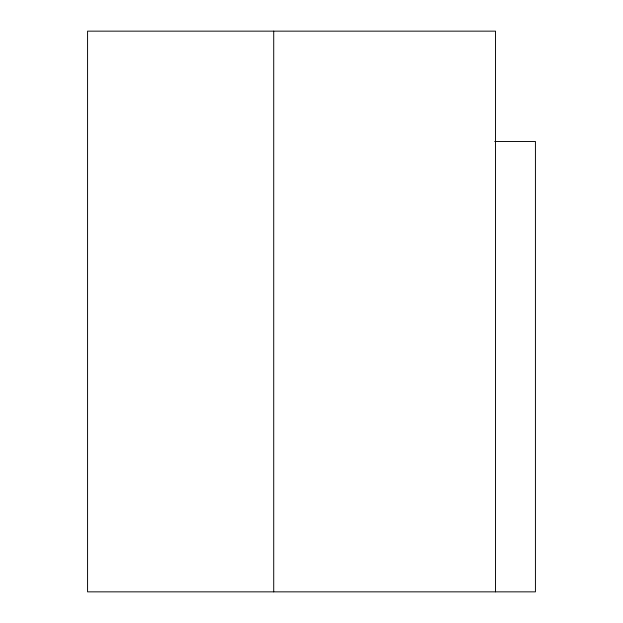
<?xml version="1.0" encoding="UTF-8"?>
<svg xmlns="http://www.w3.org/2000/svg" width="623" height="623" viewBox="0 0 623 623"><rect width="100%" height="100%" fill="white"/><g stroke="black" fill="none" stroke-linecap="round" stroke-linejoin="round"><path stroke-width="0.93" d="M494.717 141.468L535.43 141.468L535.43 591.85L87.57 591.85L87.57 31.15L495.526 31.15L495.526 591.85M273.715 31.15L273.715 591.85"/></g></svg>
